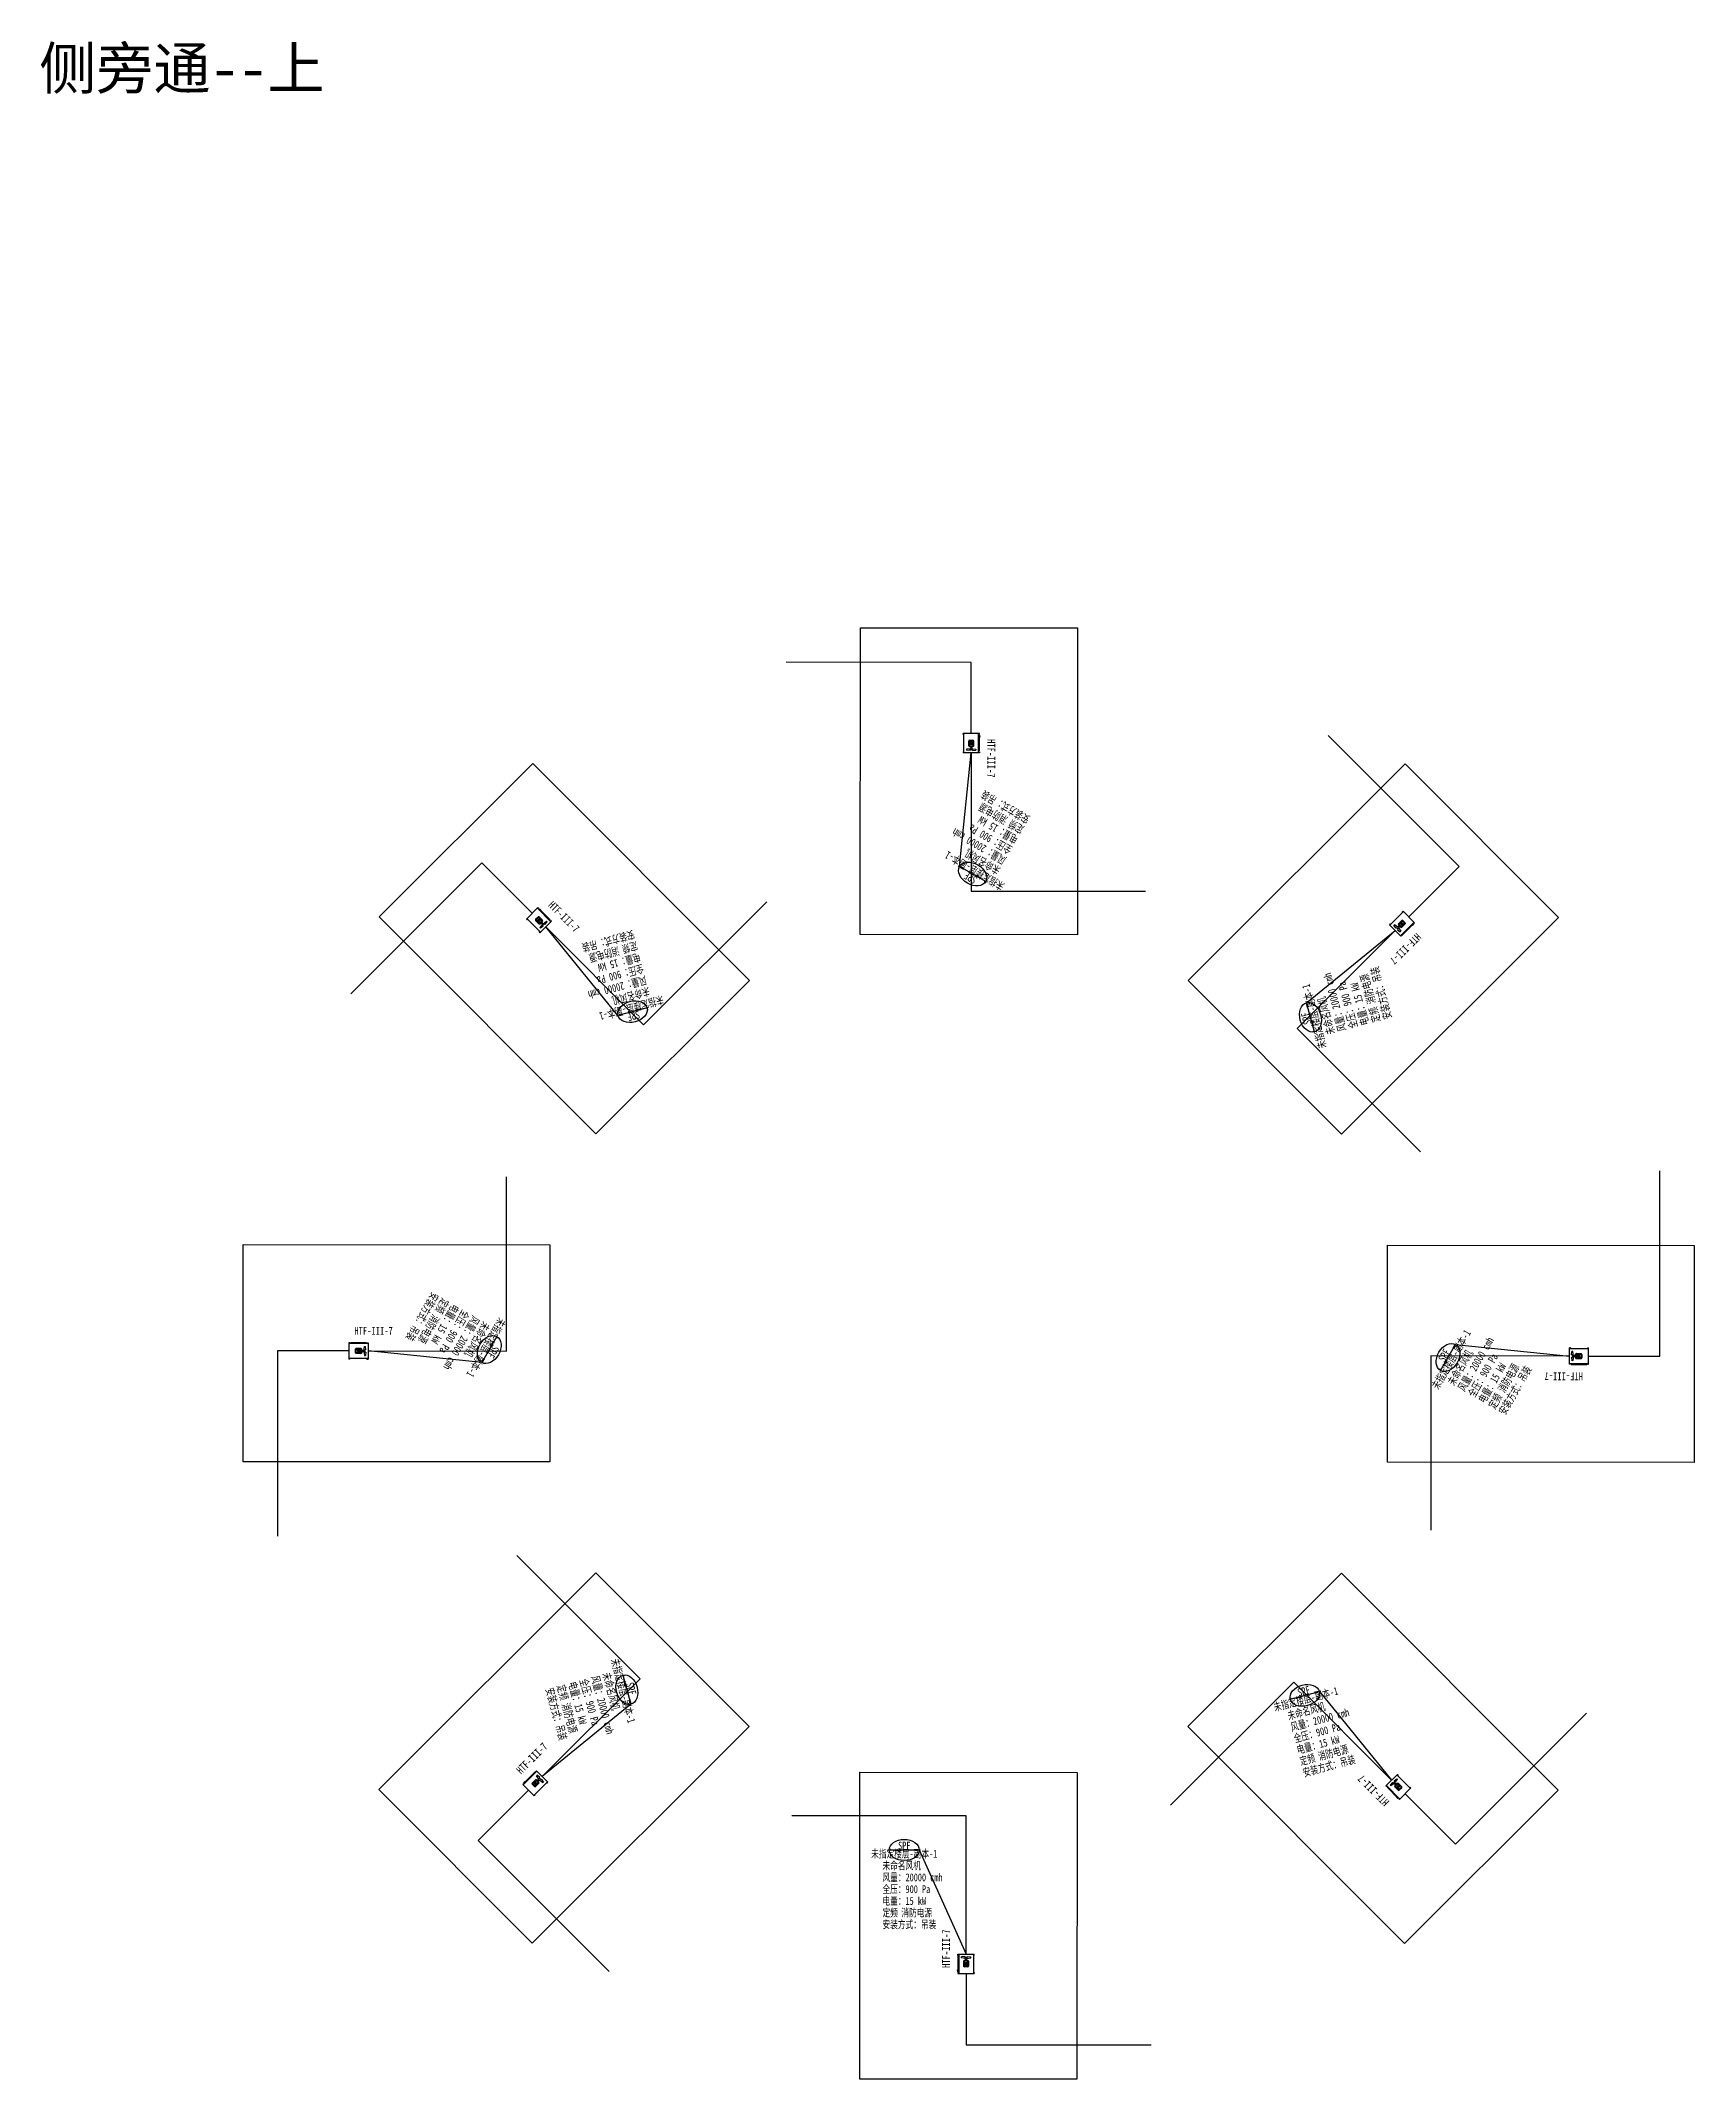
# Model space of a CAD drawing. Header units: inches. Extents: x 18625 to 740902, y -192685 to 58033.
# Drawn here: x 486726 to 565736, y -39359 to 58031 of the extents above; entities that cross this region are included whole.
import ezdxf
from ezdxf.enums import TextEntityAlignment as Align

# ---------------------------------------------------------------- set-up
doc = ezdxf.new("R2010")
doc.units = ezdxf.units.IN
doc.header["$MEASUREMENT"] = 0
doc.layers.add('H-DIMS-FANS', color=7, linetype='Continuous')
doc.layers.add('H-FIRE-FBOX', color=161, linetype='Continuous')
doc.styles.get("Standard").update_dxf_attribs({"font": ''})
doc.styles.add('TH-STYLE1', font='STFANGSO.TTF', dxfattribs={"width": 0.7})
doc.styles.get('Standard').set_extended_font_data('SimSun')

# ---------------------------------------------------------------- blocks, each defined once
blk = doc.blocks.new('*U2')
for p, q in [((4008, 0), (4788, 0)), ((4788, -50), (4788, 0)), ((4003, -836), (3986, -741)), ((4003, -86), (4003, -836)), ((4003, -836), (4019, -741)), ((4008, -50), (4008, 0)), ((4043, -50), (4008, -50)), ((4008, -870), (4008, -920)), ((4043, -870), (4008, -870)), ((4008, -920), (4788, -920)), ((4043, 0), (4043, -920)), ((4343, -110), (4178, -128)), ((4178, -173), (4178, -128)), ((4375, -194), (4178, -173)), ((4278, -336), (4278, -562)), ((4518, -336), (4278, -336)), ((4518, -562), (4278, -562)), ((4480, -299), (4315, -299)), ((4480, -599), (4315, -599)), ((4323, -533), (4323, -364)), ((4343, -110), (4343, -153)), ((4453, -153), (4343, -153)), ((4353, -299), (4353, -261)), ((4353, -261), (4443, -261)), ((4360, -517), (4360, -381)), ((4375, -261), (4375, -194)), ((4398, -505), (4398, -393)), ((4420, -194), (4618, -173)), ((4420, -261), (4420, -194)), ((4435, -517), (4435, -381)), ((4443, -299), (4443, -261)), ((4453, -110), (4618, -128)), ((4453, -110), (4453, -153)), ((4473, -533), (4473, -364)), ((4518, -336), (4518, -562)), ((4618, -173), (4618, -128)), ((4753, 0), (4753, -920)), ((4788, -50), (4753, -50)), ((4788, -871), (4753, -871)), ((4788, -871), (4788, -921))]:
    blk.add_line(p, q)
for centre, start, end in [((4315, -336), 90, 180), ((4315, -562), 180, 270), ((4480, -336), 0, 90), ((4480, -562), 270, 0)]:
    blk.add_arc(centre, 37.6, start, end)
at = {"layer": 'H-DIMS-FANS'}
for p, q in [((720, 4984), (2160, 4984)), ((2160, 4984), (4398, 0))]:
    blk.add_line(p, q, dxfattribs=at)
blk.add_ellipse((1440, 4984), major_axis=(-720, 0), ratio=0.7, dxfattribs=at)
at = {"style": 'TH-STYLE1', "width": 0.8}
blk.add_text('HTF-III-7', height=375, rotation=90, dxfattribs=at).set_placement((3433, 267), align=Align.MIDDLE_CENTER)
at = {"layer": 'H-DIMS-FANS', "style": 'TH-STYLE1', "width": 0.7}
for tag, p in [('楼层-编号', (1440, 4804)), ('设备符号', (1440, 5194))]:
    blk.add_attdef(tag, text='', height=375, dxfattribs=at).set_placement(p, align=Align.MIDDLE_CENTER)
for tag, p in [('风机功能', (400, 4050)), ('风量', (400, 3488)), ('全压', (400, 2925)), ('定频', (400, 1800)), ('电量', (400, 2363)), ('消防电源', (1301, 1800)), ('备注', (400, 675)), ('安装方式', (400, 1238))]:
    blk.add_attdef(tag, p, '', height=375, dxfattribs=at)
blk = doc.blocks.new('*U3')
for p, q in [((4060, -195), (4736, 195)), ((4705, 178), (5165, -619)), ((4761, 152), (4730, 134)), ((4761, 152), (4736, 195)), ((4085, -238), (4060, -195)), ((4115, -221), (4085, -238)), ((4090, -178), (4550, -974)), ((4099, -272), (4474, -922)), ((4405, -123), (4271, -220)), ((4294, -259), (4271, -220)), ((4475, -179), (4294, -259)), ((4405, -123), (4427, -160)), ((4474, -922), (4412, -848)), ((4522, -105), (4427, -160)), ((4474, -922), (4441, -831)), ((4670, -231), (4462, -351)), ((4462, -351), (4575, -546)), ((4509, -237), (4475, -179)), ((4619, -217), (4476, -300)), ((4489, -249), (4567, -204)), ((4508, -281), (4489, -249)), ((4525, -931), (4495, -948)), ((4495, -948), (4520, -992)), ((4501, -68), (4652, 0)), ((4501, -68), (4522, -105)), ((4514, -156), (4675, -39)), ((4548, -215), (4514, -156)), ((4600, -500), (4515, -353)), ((4520, -992), (5196, -602)), ((4624, -466), (4556, -349)), ((4586, -236), (4567, -204)), ((4783, -426), (4575, -546)), ((4650, -438), (4594, -340)), ((4689, -429), (4621, -311)), ((4769, -478), (4626, -560)), ((4730, -424), (4645, -278)), ((4675, -39), (4652, 0)), ((4670, -231), (4783, -426)), ((5171, -559), (5141, -576)), ((5171, -559), (5196, -602))]:
    blk.add_line(p, q)
for centre, start, end in [((4494, -333), 120, 210), ((4607, -528), 210, 300), ((4638, -250), 30, 120), ((4750, -445), 300, 30)]:
    blk.add_arc(centre, 37.6, start, end)
at = {"layer": 'H-DIMS-FANS'}
for p, q in [((720, 4984), (2160, 4984)), ((2160, 4984), (4398, 0))]:
    blk.add_line(p, q, dxfattribs=at)
blk.add_ellipse((1440, 4984), major_axis=(-720, 0), ratio=0.7, dxfattribs=at)
at = {"style": 'TH-STYLE1', "width": 0.8}
blk.add_text('HTF-III-7', height=375, rotation=120, dxfattribs=at).set_placement((3429, -252), align=Align.MIDDLE_CENTER)
at = {"layer": 'H-DIMS-FANS', "style": 'TH-STYLE1', "width": 0.7}
for tag, p in [('楼层-编号', (1440, 4804)), ('设备符号', (1440, 5194))]:
    blk.add_attdef(tag, text='', height=375, dxfattribs=at).set_placement(p, align=Align.MIDDLE_CENTER)
for tag, p in [('风机功能', (400, 4050)), ('风量', (400, 3488)), ('全压', (400, 2925)), ('定频', (400, 1800)), ('电量', (400, 2363)), ('消防电源', (1301, 1800)), ('备注', (400, 675)), ('安装方式', (400, 1238))]:
    blk.add_attdef(tag, p, '', height=375, dxfattribs=at)

msp = doc.modelspace()

# ---------------------------------------------------------------- linework, layer by layer
for points in [[(536260, 15318), (525886, 15325), (525896, 29983), (536270, 29976)], [(520592, 13132), (513252, 5802), (502894, 16173), (510235, 23503)], [(548885, 5785), (541555, 13126), (551926, 23483), (559257, 16143)], [(511059, 507), (511052, -9867), (496395, -9857), (496402, 516)], [(551072, -9883), (551079, 491), (565736, 481), (565729, -9893)], [(513245, -15162), (520576, -22502), (510205, -32859), (502874, -25519)], [(541539, -22508), (548879, -15178), (559237, -25549), (551896, -32879)], [(525871, -24695), (536244, -24702), (536235, -39359), (525861, -39352)]]:
    msp.add_lwpolyline(points, close=True)
for points in [[(531187, 24934), (531189, 28333), (522343, 28339)], [(552097, 16172), (554502, 18574), (548251, 24833)], [(531187, 24014), (531182, 17399), (539508, 17394)], [(510205, 16344), (507804, 18749), (501544, 12497)], [(510856, 15693), (515530, 11013), (521421, 16896)], [(551447, 15521), (546766, 10847), (552649, 4956)], [(560688, -4810), (564086, -4812), (564092, 4035)], [(502363, -4567), (508978, -4571), (508984, 3754)], [(501443, -4567), (498045, -4564), (498039, -13411)], [(559768, -4810), (553153, -4805), (553147, -13130)], [(510684, -24898), (515365, -20223), (509482, -14333)], [(551275, -25069), (546601, -20389), (540710, -26272)], [(551926, -25720), (554327, -28125), (560587, -21873)], [(510034, -25548), (507629, -27950), (513880, -34210)], [(530944, -33390), (530948, -26775), (522623, -26770)], [(530944, -34310), (530942, -37709), (539788, -37715)]]:
    msp.add_lwpolyline(points)

# ---------------------------------------------------------------- block references
at = {"layer": 'H-FIRE-FBOX'}
ref = msp.add_blockref('*U3', (534995, 21815), dxfattribs=dict(at, rotation=150))
ref.add_attrib('设备符号', 'SPF', dxfattribs={"layer": 'H-DIMS-FANS', "height": 375, "rotation": 150, "style": 'TH-STYLE1', "width": 0.7}).set_placement((531151, 18037), align=Align.MIDDLE_CENTER)
ref.add_attrib('楼层-编号', '未指定楼层-副本-1', dxfattribs={"layer": 'H-DIMS-FANS', "height": 375, "rotation": 150, "style": 'TH-STYLE1', "width": 0.7}).set_placement((531346, 18375), align=Align.MIDDLE_CENTER)
ref.add_attrib('风机功能', '未命名风机', (532624, 18507), dxfattribs={"layer": 'H-DIMS-FANS', "height": 375, "rotation": 150, "style": 'TH-STYLE1', "width": 0.7})
ref.add_attrib('风量', '风量：20000 cmh', (532905, 18994), dxfattribs={"layer": 'H-DIMS-FANS', "height": 375, "rotation": 150, "style": 'TH-STYLE1', "width": 0.7})
ref.add_attrib('全压', '全压：900 Pa', (533187, 19482), dxfattribs={"layer": 'H-DIMS-FANS', "height": 375, "rotation": 150, "style": 'TH-STYLE1', "width": 0.7})
ref.add_attrib('电量', '电量：15 kW', (533468, 19969), dxfattribs={"layer": 'H-DIMS-FANS', "height": 375, "rotation": 150, "style": 'TH-STYLE1', "width": 0.7})
ref.add_attrib('定频', '定频', (533749, 20456), dxfattribs={"layer": 'H-DIMS-FANS', "height": 375, "rotation": 150, "style": 'TH-STYLE1', "width": 0.7})
ref.add_attrib('消防电源', '消防电源', (532969, 20907), dxfattribs={"layer": 'H-DIMS-FANS', "height": 375, "rotation": 150, "style": 'TH-STYLE1', "width": 0.7})
ref.add_attrib('安装方式', '安装方式：吊装', (534030, 20943), dxfattribs={"layer": 'H-DIMS-FANS', "height": 375, "rotation": 150, "style": 'TH-STYLE1', "width": 0.7})
ref = msp.add_blockref('*U3', (515104, 16831), dxfattribs=dict(at, rotation=195))
ref.add_attrib('设备符号', 'SPF', dxfattribs={"layer": 'H-DIMS-FANS', "height": 375, "rotation": 195, "style": 'TH-STYLE1', "width": 0.7}).set_placement((515057, 11442), align=Align.MIDDLE_CENTER)
ref.add_attrib('楼层-编号', '未指定楼层-副本-1', dxfattribs={"layer": 'H-DIMS-FANS', "height": 375, "rotation": 195, "style": 'TH-STYLE1', "width": 0.7}).set_placement((514956, 11819), align=Align.MIDDLE_CENTER)
ref.add_attrib('风机功能', '未命名风机', (515766, 12816), dxfattribs={"layer": 'H-DIMS-FANS', "height": 375, "rotation": 195, "style": 'TH-STYLE1', "width": 0.7})
ref.add_attrib('风量', '风量：20000 cmh', (515620, 13359), dxfattribs={"layer": 'H-DIMS-FANS', "height": 375, "rotation": 195, "style": 'TH-STYLE1', "width": 0.7})
ref.add_attrib('全压', '全压：900 Pa', (515475, 13902), dxfattribs={"layer": 'H-DIMS-FANS', "height": 375, "rotation": 195, "style": 'TH-STYLE1', "width": 0.7})
ref.add_attrib('电量', '电量：15 kW', (515329, 14446), dxfattribs={"layer": 'H-DIMS-FANS', "height": 375, "rotation": 195, "style": 'TH-STYLE1', "width": 0.7})
ref.add_attrib('定频', '定频', (515184, 14989), dxfattribs={"layer": 'H-DIMS-FANS', "height": 375, "rotation": 195, "style": 'TH-STYLE1', "width": 0.7})
ref.add_attrib('消防电源', '消防电源', (514313, 14756), dxfattribs={"layer": 'H-DIMS-FANS', "height": 375, "rotation": 195, "style": 'TH-STYLE1', "width": 0.7})
ref.add_attrib('安装方式', '安装方式：吊装', (515038, 15532), dxfattribs={"layer": 'H-DIMS-FANS', "height": 375, "rotation": 195, "style": 'TH-STYLE1', "width": 0.7})
ref = msp.add_blockref('*U3', (552585, 11274), dxfattribs=dict(at, rotation=105))
ref.add_attrib('设备符号', 'SPF', dxfattribs={"layer": 'H-DIMS-FANS', "height": 375, "rotation": 105, "style": 'TH-STYLE1', "width": 0.7}).set_placement((547195, 11320), align=Align.MIDDLE_CENTER)
ref.add_attrib('楼层-编号', '未指定楼层-副本-1', dxfattribs={"layer": 'H-DIMS-FANS', "height": 375, "rotation": 105, "style": 'TH-STYLE1', "width": 0.7}).set_placement((547572, 11421), align=Align.MIDDLE_CENTER)
ref.add_attrib('风机功能', '未命名风机', (548569, 10611), dxfattribs={"layer": 'H-DIMS-FANS', "height": 375, "rotation": 105, "style": 'TH-STYLE1', "width": 0.7})
ref.add_attrib('风量', '风量：20000 cmh', (549113, 10757), dxfattribs={"layer": 'H-DIMS-FANS', "height": 375, "rotation": 105, "style": 'TH-STYLE1', "width": 0.7})
ref.add_attrib('全压', '全压：900 Pa', (549656, 10903), dxfattribs={"layer": 'H-DIMS-FANS', "height": 375, "rotation": 105, "style": 'TH-STYLE1', "width": 0.7})
ref.add_attrib('电量', '电量：15 kW', (550199, 11048), dxfattribs={"layer": 'H-DIMS-FANS', "height": 375, "rotation": 105, "style": 'TH-STYLE1', "width": 0.7})
ref.add_attrib('定频', '定频', (550743, 11194), dxfattribs={"layer": 'H-DIMS-FANS', "height": 375, "rotation": 105, "style": 'TH-STYLE1', "width": 0.7})
ref.add_attrib('消防电源', '消防电源', (550509, 12064), dxfattribs={"layer": 'H-DIMS-FANS', "height": 375, "rotation": 105, "style": 'TH-STYLE1', "width": 0.7})
ref.add_attrib('安装方式', '安装方式：吊装', (551286, 11339), dxfattribs={"layer": 'H-DIMS-FANS', "height": 375, "rotation": 105, "style": 'TH-STYLE1', "width": 0.7})
ref = msp.add_blockref('*U3', (504562, -758), dxfattribs=dict(at, rotation=239.9999999999999))
ref.add_attrib('设备符号', 'SPF', dxfattribs={"layer": 'H-DIMS-FANS', "height": 375, "rotation": 240, "style": 'TH-STYLE1', "width": 0.7}).set_placement((508340, -4602), align=Align.MIDDLE_CENTER)
ref.add_attrib('楼层-编号', '未指定楼层-副本-1', dxfattribs={"layer": 'H-DIMS-FANS', "height": 375, "rotation": 240, "style": 'TH-STYLE1', "width": 0.7}).set_placement((508002, -4407), align=Align.MIDDLE_CENTER)
ref.add_attrib('风机功能', '未命名风机', (507870, -3129), dxfattribs={"layer": 'H-DIMS-FANS', "height": 375, "rotation": 240, "style": 'TH-STYLE1', "width": 0.7})
ref.add_attrib('风量', '风量：20000 cmh', (507383, -2848), dxfattribs={"layer": 'H-DIMS-FANS', "height": 375, "rotation": 240, "style": 'TH-STYLE1', "width": 0.7})
ref.add_attrib('全压', '全压：900 Pa', (506896, -2567), dxfattribs={"layer": 'H-DIMS-FANS', "height": 375, "rotation": 240, "style": 'TH-STYLE1', "width": 0.7})
ref.add_attrib('电量', '电量：15 kW', (506409, -2286), dxfattribs={"layer": 'H-DIMS-FANS', "height": 375, "rotation": 240, "style": 'TH-STYLE1', "width": 0.7})
ref.add_attrib('定频', '定频', (505921, -2004), dxfattribs={"layer": 'H-DIMS-FANS', "height": 375, "rotation": 240, "style": 'TH-STYLE1', "width": 0.7})
ref.add_attrib('消防电源', '消防电源', (505471, -2785), dxfattribs={"layer": 'H-DIMS-FANS', "height": 375, "rotation": 240, "style": 'TH-STYLE1', "width": 0.7})
ref.add_attrib('安装方式', '安装方式：吊装', (505434, -1723), dxfattribs={"layer": 'H-DIMS-FANS', "height": 375, "rotation": 240, "style": 'TH-STYLE1', "width": 0.7})
ref = msp.add_blockref('*U3', (557569, -8618), dxfattribs=dict(at, rotation=59.99999999999999))
ref.add_attrib('设备符号', 'SPF', dxfattribs={"layer": 'H-DIMS-FANS', "height": 375, "rotation": 60, "style": 'TH-STYLE1', "width": 0.7}).set_placement((553791, -4774), align=Align.MIDDLE_CENTER)
ref.add_attrib('楼层-编号', '未指定楼层-副本-1', dxfattribs={"layer": 'H-DIMS-FANS', "height": 375, "rotation": 60, "style": 'TH-STYLE1', "width": 0.7}).set_placement((554129, -4969), align=Align.MIDDLE_CENTER)
ref.add_attrib('风机功能', '未命名风机', (554261, -6247), dxfattribs={"layer": 'H-DIMS-FANS', "height": 375, "rotation": 60, "style": 'TH-STYLE1', "width": 0.7})
ref.add_attrib('风量', '风量：20000 cmh', (554748, -6528), dxfattribs={"layer": 'H-DIMS-FANS', "height": 375, "rotation": 60, "style": 'TH-STYLE1', "width": 0.7})
ref.add_attrib('全压', '全压：900 Pa', (555235, -6809), dxfattribs={"layer": 'H-DIMS-FANS', "height": 375, "rotation": 60, "style": 'TH-STYLE1', "width": 0.7})
ref.add_attrib('电量', '电量：15 kW', (555722, -7091), dxfattribs={"layer": 'H-DIMS-FANS', "height": 375, "rotation": 60, "style": 'TH-STYLE1', "width": 0.7})
ref.add_attrib('定频', '定频', (556209, -7372), dxfattribs={"layer": 'H-DIMS-FANS', "height": 375, "rotation": 60, "style": 'TH-STYLE1', "width": 0.7})
ref.add_attrib('消防电源', '消防电源', (556660, -6591), dxfattribs={"layer": 'H-DIMS-FANS', "height": 375, "rotation": 60, "style": 'TH-STYLE1', "width": 0.7})
ref.add_attrib('安装方式', '安装方式：吊装', (556697, -7653), dxfattribs={"layer": 'H-DIMS-FANS', "height": 375, "rotation": 60, "style": 'TH-STYLE1', "width": 0.7})
ref = msp.add_blockref('*U3', (509546, -20650), dxfattribs=dict(at, rotation=285))
ref.add_attrib('设备符号', 'SPF', dxfattribs={"layer": 'H-DIMS-FANS', "height": 375, "rotation": 285, "style": 'TH-STYLE1', "width": 0.7}).set_placement((514935, -20697), align=Align.MIDDLE_CENTER)
ref.add_attrib('楼层-编号', '未指定楼层-副本-1', dxfattribs={"layer": 'H-DIMS-FANS', "height": 375, "rotation": 285, "style": 'TH-STYLE1', "width": 0.7}).set_placement((514559, -20798), align=Align.MIDDLE_CENTER)
ref.add_attrib('风机功能', '未命名风机', (513562, -19988), dxfattribs={"layer": 'H-DIMS-FANS', "height": 375, "rotation": 285, "style": 'TH-STYLE1', "width": 0.7})
ref.add_attrib('风量', '风量：20000 cmh', (513018, -20133), dxfattribs={"layer": 'H-DIMS-FANS', "height": 375, "rotation": 285, "style": 'TH-STYLE1', "width": 0.7})
ref.add_attrib('全压', '全压：900 Pa', (512475, -20279), dxfattribs={"layer": 'H-DIMS-FANS', "height": 375, "rotation": 285, "style": 'TH-STYLE1', "width": 0.7})
ref.add_attrib('电量', '电量：15 kW', (511932, -20424), dxfattribs={"layer": 'H-DIMS-FANS', "height": 375, "rotation": 285, "style": 'TH-STYLE1', "width": 0.7})
ref.add_attrib('定频', '定频', (511388, -20570), dxfattribs={"layer": 'H-DIMS-FANS', "height": 375, "rotation": 285, "style": 'TH-STYLE1', "width": 0.7})
ref.add_attrib('消防电源', '消防电源', (511621, -21440), dxfattribs={"layer": 'H-DIMS-FANS', "height": 375, "rotation": 285, "style": 'TH-STYLE1', "width": 0.7})
ref.add_attrib('安装方式', '安装方式：吊装', (510845, -20715), dxfattribs={"layer": 'H-DIMS-FANS', "height": 375, "rotation": 285, "style": 'TH-STYLE1', "width": 0.7})
ref = msp.add_blockref('*U3', (547027, -26208), dxfattribs=dict(at, rotation=15))
ref.add_attrib('设备符号', 'SPF', dxfattribs={"layer": 'H-DIMS-FANS', "height": 375, "rotation": 15, "style": 'TH-STYLE1', "width": 0.7}).set_placement((547074, -20818), align=Align.MIDDLE_CENTER)
ref.add_attrib('楼层-编号', '未指定楼层-副本-1', dxfattribs={"layer": 'H-DIMS-FANS', "height": 375, "rotation": 15, "style": 'TH-STYLE1', "width": 0.7}).set_placement((547175, -21195), align=Align.MIDDLE_CENTER)
ref.add_attrib('风机功能', '未命名风机', (546365, -22192), dxfattribs={"layer": 'H-DIMS-FANS', "height": 375, "rotation": 15, "style": 'TH-STYLE1', "width": 0.7})
ref.add_attrib('风量', '风量：20000 cmh', (546510, -22735), dxfattribs={"layer": 'H-DIMS-FANS', "height": 375, "rotation": 15, "style": 'TH-STYLE1', "width": 0.7})
ref.add_attrib('全压', '全压：900 Pa', (546656, -23279), dxfattribs={"layer": 'H-DIMS-FANS', "height": 375, "rotation": 15, "style": 'TH-STYLE1', "width": 0.7})
ref.add_attrib('电量', '电量：15 kW', (546802, -23822), dxfattribs={"layer": 'H-DIMS-FANS', "height": 375, "rotation": 15, "style": 'TH-STYLE1', "width": 0.7})
ref.add_attrib('定频', '定频', (546947, -24365), dxfattribs={"layer": 'H-DIMS-FANS', "height": 375, "rotation": 15, "style": 'TH-STYLE1', "width": 0.7})
ref.add_attrib('消防电源', '消防电源', (547818, -24132), dxfattribs={"layer": 'H-DIMS-FANS', "height": 375, "rotation": 15, "style": 'TH-STYLE1', "width": 0.7})
ref.add_attrib('安装方式', '安装方式：吊装', (547093, -24909), dxfattribs={"layer": 'H-DIMS-FANS', "height": 375, "rotation": 15, "style": 'TH-STYLE1', "width": 0.7})
ref = msp.add_blockref('*U2', (526546, -33390), dxfattribs=at)
ref.add_attrib('设备符号', 'SPF', dxfattribs={"layer": 'H-DIMS-FANS', "height": 375, "style": 'TH-STYLE1', "width": 0.7}).set_placement((527986, -28197), align=Align.MIDDLE_CENTER)
ref.add_attrib('楼层-编号', '未指定楼层-副本-1', dxfattribs={"layer": 'H-DIMS-FANS', "height": 375, "style": 'TH-STYLE1', "width": 0.7}).set_placement((527986, -28587), align=Align.MIDDLE_CENTER)
ref.add_attrib('风机功能', '未命名风机', (526946, -29340), dxfattribs={"layer": 'H-DIMS-FANS', "height": 375, "style": 'TH-STYLE1', "width": 0.7})
ref.add_attrib('风量', '风量：20000 cmh', (526946, -29903), dxfattribs={"layer": 'H-DIMS-FANS', "height": 375, "style": 'TH-STYLE1', "width": 0.7})
ref.add_attrib('全压', '全压：900 Pa', (526946, -30465), dxfattribs={"layer": 'H-DIMS-FANS', "height": 375, "style": 'TH-STYLE1', "width": 0.7})
ref.add_attrib('电量', '电量：15 kW', (526946, -31028), dxfattribs={"layer": 'H-DIMS-FANS', "height": 375, "style": 'TH-STYLE1', "width": 0.7})
ref.add_attrib('定频', '定频', (526946, -31590), dxfattribs={"layer": 'H-DIMS-FANS', "height": 375, "style": 'TH-STYLE1', "width": 0.7})
ref.add_attrib('消防电源', '消防电源', (527847, -31590), dxfattribs={"layer": 'H-DIMS-FANS', "height": 375, "style": 'TH-STYLE1', "width": 0.7})
ref.add_attrib('安装方式', '安装方式：吊装', (526946, -32153), dxfattribs={"layer": 'H-DIMS-FANS', "height": 375, "style": 'TH-STYLE1', "width": 0.7})

# ---------------------------------------------------------------- texts
at = {"insert": (486652, 57714), "char_height": 2000, "attachment_point": 1}
msp.add_mtext_dynamic_manual_height_columns('侧旁通--上', width=24154.54, gutter_width=1, heights=[0], dxfattribs=at)

doc.saveas('drawing.dxf')
